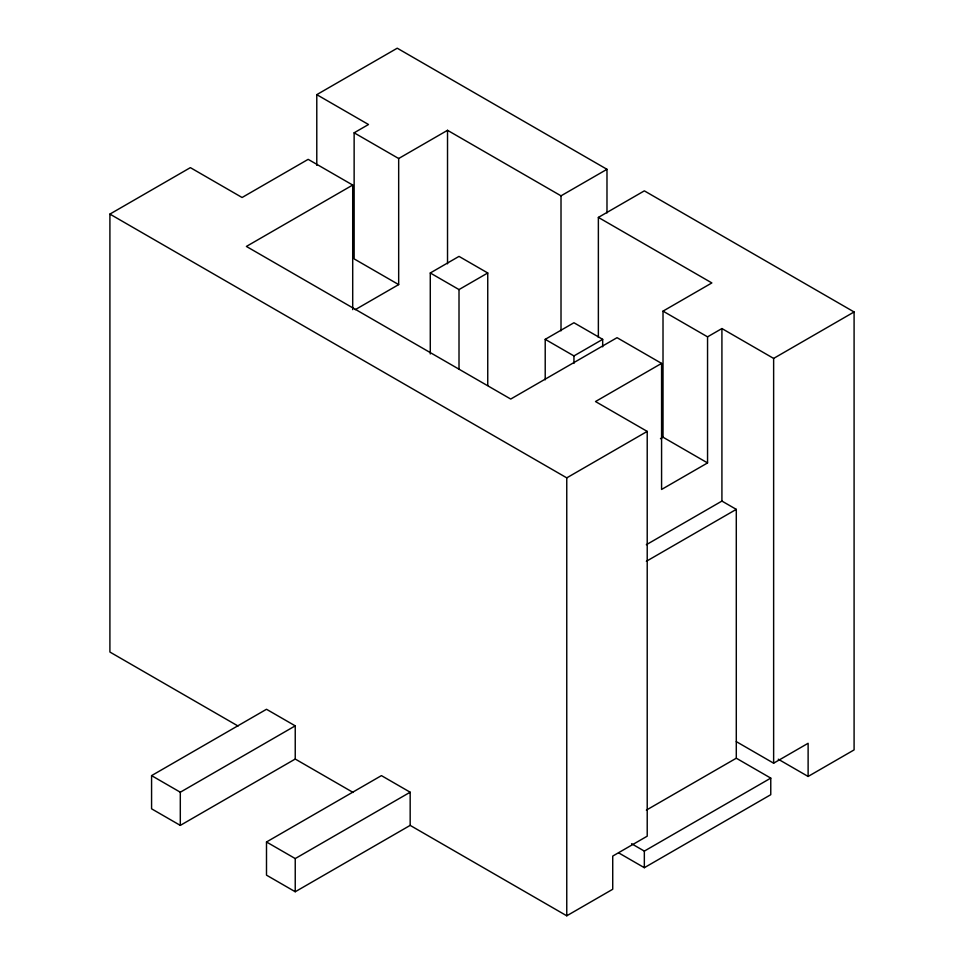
<?xml version="1.0" encoding="UTF-8"?>
<svg xmlns="http://www.w3.org/2000/svg" width="964" height="964" viewBox="0 0 964 964"><rect width="100%" height="100%" fill="white"/><g stroke="black" fill="none" stroke-linecap="round" stroke-linejoin="round"><path stroke-width="1.45" d="M238.036 726.013L109.908 652.038L109.908 214.092L190.366 167.64L242.085 197.5L308.167 159.349L352.704 185.052L352.704 309.637M316.782 165.374L316.782 94.653L397.24 48.2L606.983 169.303L606.983 212.911M606.983 169.303L561.012 195.837L447.525 130.309L398.674 158.518L398.674 284.597L354.137 258.882L354.137 132.803L368.501 124.513L316.782 94.653M352.704 185.052L246.386 246.435L510.727 399.048L617.044 337.677L661.581 363.392L661.581 489.459L707.552 462.925L707.552 336.846L663.015 311.131L663.015 437.21L707.552 462.925M355.258 309.661L398.674 284.597M430.281 353.969L430.281 272.981L459.009 256.388L487.748 272.981L487.748 385.467M430.281 272.981L459.009 289.574L487.748 272.981M598.367 337.412L598.367 217.406L644.338 190.86L854.092 311.962L854.092 749.908L808.121 776.454L778.273 759.222M545.214 379.828L545.214 339.34L573.942 322.747L602.681 339.34L602.681 346.835M545.214 339.34L573.942 355.921L602.681 339.34M663.015 311.131L711.866 282.934L598.367 217.406M661.581 363.392L595.499 401.542L647.218 431.402L647.218 836.174L612.73 856.08L612.73 889.254L566.76 915.8L410.17 825.389L295.237 891.748L266.498 875.155L266.498 841.982L381.431 775.622L410.17 792.215L410.17 825.389M707.552 336.846L721.916 328.555L773.634 358.415L854.092 311.962M109.908 214.092L566.76 477.855L647.218 431.402M660.461 438.68L663.015 437.21M151.577 775.622L266.498 709.275L295.237 725.856L295.237 759.042L180.304 825.389L151.577 808.808L151.577 775.622L180.304 792.215L295.237 725.856M646.326 544.72L721.916 501.075L736.291 509.366L736.291 758.21L646.35 810.121M646.35 561.289L736.291 509.366M266.498 841.982L295.237 858.562L410.17 792.215M736.291 741.617L773.634 763.187L808.121 743.28L808.121 776.454M631.577 843.729L644.338 851.104L770.766 778.117L770.766 794.697L644.338 867.696L618.635 852.851M354.137 132.803L398.674 158.518M736.291 758.21L770.766 778.117M295.237 759.042L353.125 792.456M773.634 358.415L773.634 763.187M721.916 328.555L721.916 501.075M644.338 851.104L644.338 867.696M573.942 355.921L573.942 363.428M566.76 477.855L566.76 915.8M561.012 195.837L561.012 330.845M459.009 289.574L459.009 369.055M447.525 130.309L447.525 263.823M295.237 858.562L295.237 891.748M180.304 792.215L180.304 825.389"/></g></svg>
